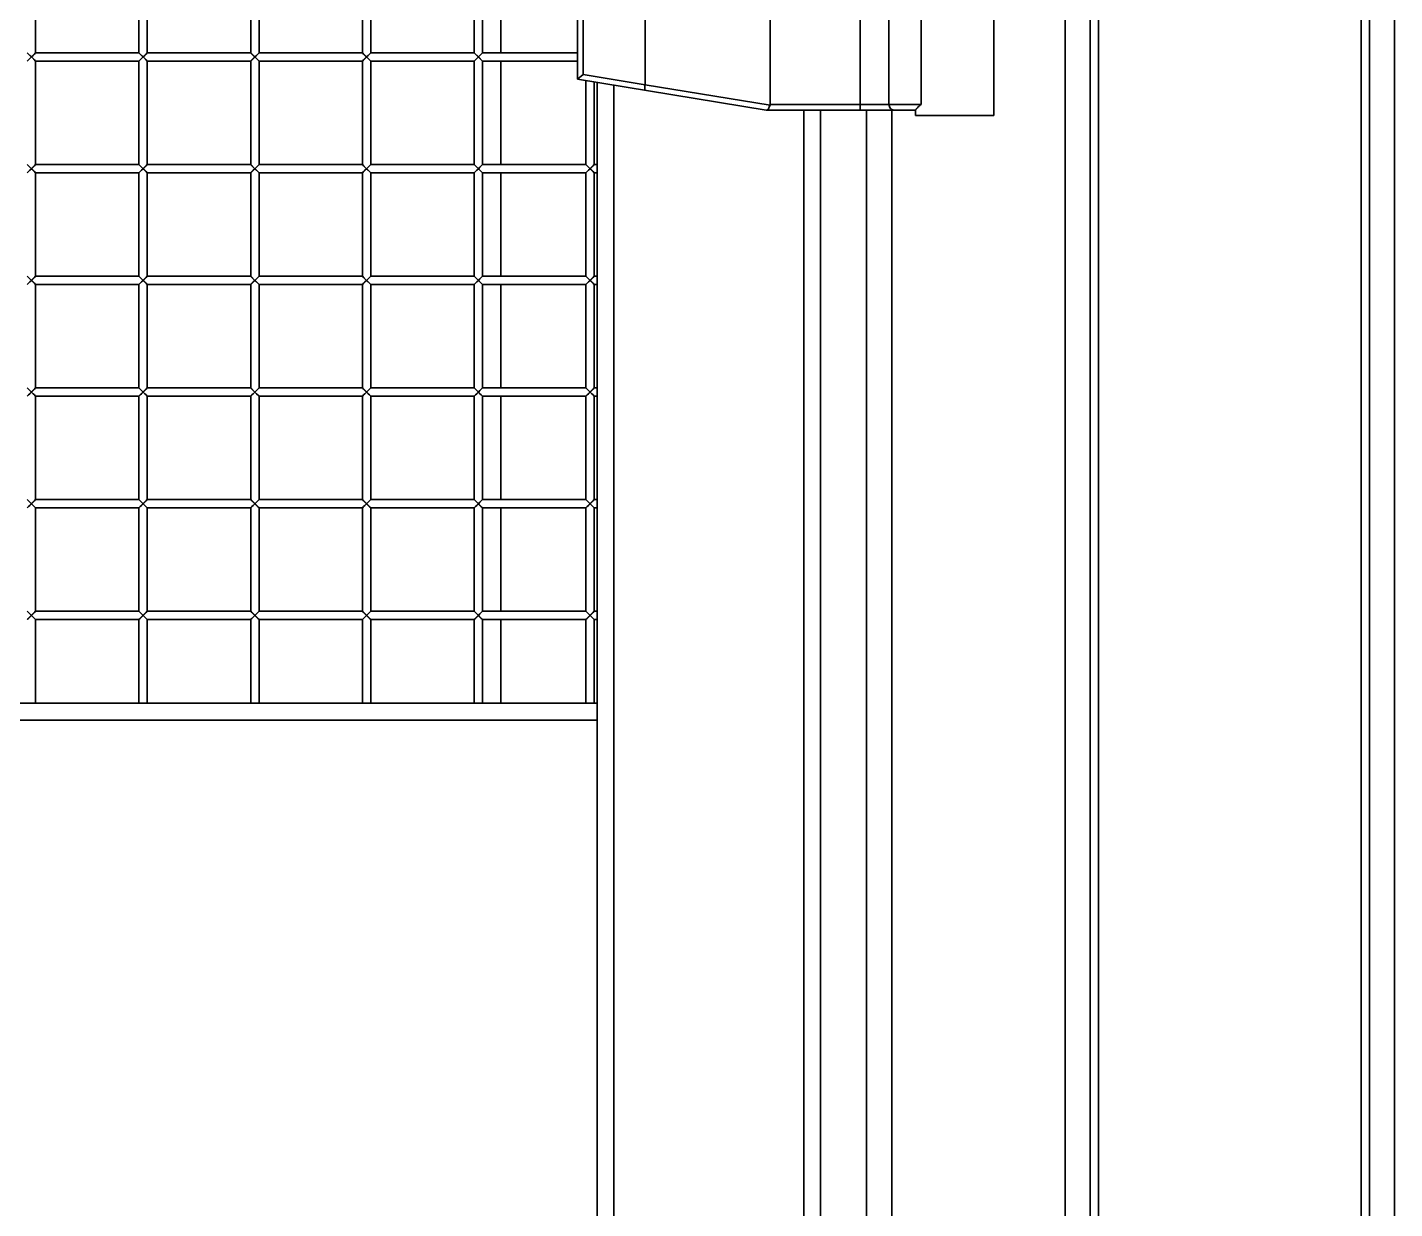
# Model space of a CAD drawing. Header units: millimetres. Extents: x 32496 to 166256, y 3504 to 23939.
# Drawn here: x 46234.2 to 46723.6, y 12056.1 to 12479.2 of the extents above; entities that cross this region are included whole.
import ezdxf

# ---------------------------------------------------------------- set-up
doc = ezdxf.new("R2010")
doc.units = ezdxf.units.MM
doc.layers.get('0').update_dxf_attribs({"lineweight": 35})

msp = doc.modelspace()

# ---------------------------------------------------------------- linework, layer by layer
at = {"linetype": 'Continuous'}
for p, q in [((46605.64, 10877.575), (46605.64, 13396.575)), ((46614.64, 13396.575), (46614.64, 10877.575)), ((46617.64, 13396.575), (46617.64, 10877.575)), ((46711.64, 13396.575), (46711.64, 10877.575)), ((46714.64, 13396.575), (46714.64, 10877.575)), ((46723.64, 13396.575), (46723.64, 10877.575)), ((46580.14, 12447.575), (46580.14, 12526.575)), ((46500.14, 12522.575), (46500.14, 12451.575)), ((46532.316, 12524.575), (46532.316, 12449.575)), ((46542.629, 12451.575), (46542.629, 12522.575)), ((46554.108, 12522.575), (46554.108, 12451.575)), ((46455.34, 12515.493), (46455.34, 12458.658)), ((46431.14, 12513.575), (46431.14, 12460.575)), ((46433.14, 12462.276), (46433.14, 12511.875)), ((46237.14, 12507.075), (46237.14, 12470.075)), ((46274.14, 12507.075), (46274.14, 12470.075)), ((46277.14, 12507.075), (46277.14, 12470.075)), ((46314.14, 12507.075), (46314.14, 12470.075)), ((46317.14, 12507.075), (46317.14, 12470.075)), ((46354.14, 12507.075), (46354.14, 12470.075)), ((46357.14, 12507.075), (46357.14, 12470.075)), ((46394.14, 12507.075), (46394.14, 12470.075)), ((46397.14, 12507.075), (46397.14, 12470.075)), ((46403.64, 12470.075), (46403.64, 12507.075)), ((46234.14, 12467.075), (46237.14, 12470.075)), ((46234.14, 12470.075), (46235.64, 12468.575)), ((46237.14, 12467.075), (46235.64, 12468.575)), ((46237.14, 12470.075), (46274.14, 12470.075)), ((46237.14, 12467.075), (46237.14, 12430.075)), ((46237.14, 12467.075), (46274.14, 12467.075)), ((46274.14, 12467.075), (46277.14, 12470.075)), ((46274.14, 12470.075), (46275.64, 12468.575)), ((46274.14, 12467.075), (46274.14, 12430.075)), ((46277.14, 12467.075), (46275.64, 12468.575)), ((46277.14, 12470.075), (46314.14, 12470.075)), ((46277.14, 12467.075), (46277.14, 12430.075)), ((46277.14, 12467.075), (46314.14, 12467.075)), ((46314.14, 12467.075), (46317.14, 12470.075)), ((46314.14, 12470.075), (46315.64, 12468.575)), ((46314.14, 12467.075), (46314.14, 12430.075)), ((46317.14, 12467.075), (46315.64, 12468.575)), ((46317.14, 12470.075), (46354.14, 12470.075)), ((46317.14, 12467.075), (46317.14, 12430.075)), ((46317.14, 12467.075), (46354.14, 12467.075)), ((46354.14, 12467.075), (46357.14, 12470.075)), ((46354.14, 12470.075), (46355.64, 12468.575)), ((46354.14, 12467.075), (46354.14, 12430.075)), ((46357.14, 12467.075), (46355.64, 12468.575)), ((46357.14, 12470.075), (46394.14, 12470.075)), ((46357.14, 12467.075), (46357.14, 12430.075)), ((46357.14, 12467.075), (46394.14, 12467.075)), ((46394.14, 12467.075), (46397.14, 12470.075)), ((46394.14, 12470.075), (46395.64, 12468.575)), ((46394.14, 12467.075), (46394.14, 12430.075)), ((46397.14, 12467.075), (46395.64, 12468.575)), ((46397.14, 12470.075), (46431.14, 12470.075)), ((46397.14, 12467.075), (46397.14, 12430.075)), ((46397.14, 12467.075), (46431.14, 12467.075)), ((46403.64, 12430.075), (46403.64, 12467.075)), ((46431.14, 12460.575), (46433.14, 12462.276)), ((46433.14, 12462.276), (46455.34, 12458.658)), ((46431.14, 12460.575), (46498.64, 12449.575)), ((46434.14, 12460.087), (46434.14, 12430.075)), ((46437.14, 12459.598), (46437.14, 12430.075)), ((46438.14, 12459.435), (46438.14, 12237.075)), ((46444.14, 11815.694), (46444.14, 12458.457)), ((46455.334, 12458.581), (46500.058, 12451.293)), ((46554.108, 12451.575), (46500.14, 12451.575)), ((46498.64, 12449.575), (46552.14, 12449.575)), ((46512.14, 12449.575), (46512.14, 11824.575)), ((46518.14, 11824.575), (46518.14, 12449.575)), ((46534.64, 11824.575), (46534.64, 12449.575)), ((46543.64, 11824.575), (46543.64, 12449.575)), ((46552.14, 12449.576), (46552.14, 12447.575)), ((46580.14, 12447.575), (46552.14, 12447.575)), ((46234.14, 12427.075), (46237.14, 12430.075)), ((46234.14, 12430.075), (46235.64, 12428.575)), ((46237.14, 12427.075), (46235.64, 12428.575)), ((46237.14, 12430.075), (46274.14, 12430.075)), ((46237.14, 12427.075), (46237.14, 12390.075)), ((46237.14, 12427.075), (46274.14, 12427.075)), ((46274.14, 12427.075), (46277.14, 12430.075)), ((46274.14, 12430.075), (46275.64, 12428.575)), ((46274.14, 12427.075), (46274.14, 12390.075)), ((46277.14, 12427.075), (46275.64, 12428.575)), ((46277.14, 12430.075), (46314.14, 12430.075)), ((46277.14, 12427.075), (46277.14, 12390.075)), ((46277.14, 12427.075), (46314.14, 12427.075)), ((46314.14, 12427.075), (46317.14, 12430.075)), ((46314.14, 12430.075), (46315.64, 12428.575)), ((46314.14, 12427.075), (46314.14, 12390.075)), ((46317.14, 12427.075), (46315.64, 12428.575)), ((46317.14, 12430.075), (46354.14, 12430.075)), ((46317.14, 12427.075), (46317.14, 12390.075)), ((46317.14, 12427.075), (46354.14, 12427.075)), ((46354.14, 12427.075), (46357.14, 12430.075)), ((46354.14, 12430.075), (46355.64, 12428.575)), ((46354.14, 12427.075), (46354.14, 12390.075)), ((46357.14, 12427.075), (46355.64, 12428.575)), ((46357.14, 12430.075), (46394.14, 12430.075)), ((46357.14, 12427.075), (46357.14, 12390.075)), ((46357.14, 12427.075), (46394.14, 12427.075)), ((46394.14, 12427.075), (46397.14, 12430.075)), ((46394.14, 12430.075), (46395.64, 12428.575)), ((46394.14, 12427.075), (46394.14, 12390.075)), ((46397.14, 12427.075), (46395.64, 12428.575)), ((46397.024, 12427.192), (46396.229, 12427.986)), ((46397.14, 12430.075), (46434.14, 12430.075)), ((46397.14, 12427.075), (46397.14, 12390.075)), ((46397.14, 12427.075), (46434.14, 12427.075)), ((46403.64, 12390.075), (46403.64, 12427.075)), ((46434.14, 12427.075), (46437.14, 12430.075)), ((46434.14, 12430.075), (46437.14, 12427.075)), ((46434.14, 12427.075), (46434.14, 12390.075)), ((46437.14, 12430.075), (46438.14, 12430.075)), ((46437.14, 12427.075), (46437.14, 12390.075)), ((46437.14, 12427.075), (46438.14, 12427.075)), ((46234.14, 12387.075), (46237.14, 12390.075)), ((46234.14, 12390.075), (46235.64, 12388.575)), ((46237.14, 12387.075), (46235.64, 12388.575)), ((46237.14, 12390.075), (46274.14, 12390.075)), ((46274.14, 12387.075), (46277.14, 12390.075)), ((46274.14, 12390.075), (46275.64, 12388.575)), ((46277.14, 12387.075), (46275.64, 12388.575)), ((46277.14, 12390.075), (46314.14, 12390.075)), ((46314.14, 12387.075), (46317.14, 12390.075)), ((46314.14, 12390.075), (46315.64, 12388.575)), ((46317.14, 12387.075), (46315.64, 12388.575)), ((46317.14, 12390.075), (46354.14, 12390.075)), ((46354.14, 12387.075), (46357.14, 12390.075)), ((46354.14, 12390.075), (46355.64, 12388.575)), ((46357.14, 12387.075), (46355.64, 12388.575)), ((46357.024, 12387.192), (46356.229, 12387.986)), ((46357.14, 12390.075), (46394.14, 12390.075)), ((46394.14, 12387.075), (46397.14, 12390.075)), ((46394.14, 12390.075), (46397.14, 12387.075)), ((46397.14, 12390.075), (46434.14, 12390.075)), ((46434.14, 12387.075), (46437.14, 12390.075)), ((46434.14, 12390.075), (46437.14, 12387.075)), ((46437.14, 12390.075), (46438.14, 12390.075)), ((46237.14, 12387.075), (46237.14, 12350.075)), ((46237.14, 12387.075), (46274.14, 12387.075)), ((46274.14, 12387.075), (46274.14, 12350.075)), ((46277.14, 12387.075), (46277.14, 12350.075)), ((46277.14, 12387.075), (46314.14, 12387.075)), ((46314.14, 12387.075), (46314.14, 12350.075)), ((46317.14, 12387.075), (46317.14, 12350.075)), ((46317.14, 12387.075), (46354.14, 12387.075)), ((46354.14, 12387.075), (46354.14, 12350.075)), ((46357.14, 12387.075), (46357.14, 12350.075)), ((46357.14, 12387.075), (46394.14, 12387.075)), ((46394.14, 12387.075), (46394.14, 12350.075)), ((46397.14, 12387.075), (46397.14, 12350.075)), ((46397.14, 12387.075), (46434.14, 12387.075)), ((46403.64, 12350.075), (46403.64, 12387.075)), ((46434.14, 12387.075), (46434.14, 12350.075)), ((46437.14, 12387.075), (46437.14, 12350.075)), ((46437.14, 12387.075), (46438.14, 12387.075)), ((46234.14, 12347.075), (46237.14, 12350.075)), ((46234.14, 12350.075), (46235.64, 12348.575)), ((46237.14, 12350.075), (46274.14, 12350.075)), ((46274.14, 12347.075), (46277.14, 12350.075)), ((46274.14, 12350.075), (46275.64, 12348.575)), ((46277.14, 12350.075), (46314.14, 12350.075)), ((46314.14, 12347.075), (46317.14, 12350.075)), ((46314.14, 12350.075), (46315.64, 12348.575)), ((46317.14, 12350.075), (46354.14, 12350.075)), ((46354.14, 12347.075), (46357.14, 12350.075)), ((46354.14, 12350.075), (46357.14, 12347.075)), ((46357.14, 12350.075), (46394.14, 12350.075)), ((46394.14, 12347.075), (46397.14, 12350.075)), ((46394.14, 12350.075), (46397.14, 12347.075)), ((46397.14, 12350.075), (46434.14, 12350.075)), ((46434.14, 12347.075), (46437.14, 12350.075)), ((46434.14, 12350.075), (46437.14, 12347.075)), ((46437.14, 12350.075), (46438.14, 12350.075)), ((46237.14, 12347.075), (46235.64, 12348.575)), ((46237.14, 12347.075), (46237.14, 12310.075)), ((46237.14, 12347.075), (46274.14, 12347.075)), ((46274.14, 12347.075), (46274.14, 12310.075)), ((46277.14, 12347.075), (46275.64, 12348.575)), ((46277.14, 12347.075), (46277.14, 12310.075)), ((46277.14, 12347.075), (46314.14, 12347.075)), ((46314.14, 12347.075), (46314.14, 12310.075)), ((46317.14, 12347.075), (46315.64, 12348.575)), ((46317.024, 12347.192), (46316.229, 12347.986)), ((46317.14, 12347.075), (46317.14, 12310.075)), ((46317.14, 12347.075), (46354.14, 12347.075)), ((46354.14, 12347.075), (46354.14, 12310.075)), ((46357.14, 12347.075), (46357.14, 12310.075)), ((46357.14, 12347.075), (46394.14, 12347.075)), ((46394.14, 12347.075), (46394.14, 12310.075)), ((46397.14, 12347.075), (46397.14, 12310.075)), ((46397.14, 12347.075), (46434.14, 12347.075)), ((46403.64, 12310.075), (46403.64, 12347.075)), ((46434.14, 12347.075), (46434.14, 12310.075)), ((46437.14, 12347.075), (46437.14, 12310.075)), ((46437.14, 12347.075), (46438.14, 12347.075)), ((46234.14, 12307.075), (46237.14, 12310.075)), ((46234.14, 12310.075), (46235.64, 12308.575)), ((46237.14, 12310.075), (46274.14, 12310.075)), ((46274.14, 12307.075), (46277.14, 12310.075)), ((46274.14, 12310.075), (46275.64, 12308.575)), ((46277.14, 12310.075), (46314.14, 12310.075)), ((46314.14, 12307.075), (46317.14, 12310.075)), ((46314.14, 12310.075), (46317.14, 12307.075)), ((46317.14, 12310.075), (46354.14, 12310.075)), ((46354.14, 12307.075), (46357.14, 12310.075)), ((46354.14, 12310.075), (46357.14, 12307.075)), ((46357.14, 12310.075), (46394.14, 12310.075)), ((46394.14, 12307.075), (46397.14, 12310.075)), ((46394.14, 12310.075), (46397.14, 12307.075)), ((46397.14, 12310.075), (46434.14, 12310.075)), ((46434.14, 12307.075), (46437.14, 12310.075)), ((46434.14, 12310.075), (46437.14, 12307.075)), ((46437.14, 12310.075), (46438.14, 12310.075)), ((46237.14, 12307.075), (46235.64, 12308.575)), ((46237.14, 12307.075), (46237.14, 12270.075)), ((46237.14, 12307.075), (46274.14, 12307.075)), ((46274.14, 12307.075), (46274.14, 12270.075)), ((46277.14, 12307.075), (46275.64, 12308.575)), ((46277.024, 12307.192), (46276.229, 12307.986)), ((46277.14, 12307.075), (46277.14, 12270.075)), ((46277.14, 12307.075), (46314.14, 12307.075)), ((46314.14, 12307.075), (46314.14, 12270.075)), ((46317.14, 12307.075), (46317.14, 12270.075)), ((46317.14, 12307.075), (46354.14, 12307.075)), ((46354.14, 12307.075), (46354.14, 12270.075)), ((46357.14, 12307.075), (46357.14, 12270.075)), ((46357.14, 12307.075), (46394.14, 12307.075)), ((46394.14, 12307.075), (46394.14, 12270.075)), ((46397.14, 12307.075), (46397.14, 12270.075)), ((46397.14, 12307.075), (46434.14, 12307.075)), ((46403.64, 12270.075), (46403.64, 12307.075)), ((46434.14, 12307.075), (46434.14, 12270.075)), ((46437.14, 12307.075), (46437.14, 12270.075)), ((46437.14, 12307.075), (46438.14, 12307.075)), ((46234.14, 12267.075), (46237.14, 12270.075)), ((46234.14, 12270.075), (46235.64, 12268.575)), ((46237.14, 12267.075), (46235.64, 12268.575)), ((46237.024, 12267.192), (46236.229, 12267.986)), ((46237.14, 12270.075), (46274.14, 12270.075)), ((46237.14, 12267.075), (46237.14, 12237.075)), ((46237.14, 12267.075), (46274.14, 12267.075)), ((46274.14, 12267.075), (46277.14, 12270.075)), ((46274.14, 12270.075), (46277.14, 12267.075)), ((46274.14, 12267.075), (46274.14, 12237.075)), ((46277.14, 12270.075), (46314.14, 12270.075)), ((46277.14, 12267.075), (46277.14, 12237.075)), ((46277.14, 12267.075), (46314.14, 12267.075)), ((46314.14, 12267.075), (46317.14, 12270.075)), ((46314.14, 12270.075), (46317.14, 12267.075)), ((46314.14, 12267.075), (46314.14, 12237.075)), ((46317.14, 12270.075), (46354.14, 12270.075)), ((46317.14, 12267.075), (46317.14, 12237.075)), ((46317.14, 12267.075), (46354.14, 12267.075)), ((46354.14, 12267.075), (46357.14, 12270.075)), ((46354.14, 12270.075), (46357.14, 12267.075)), ((46354.14, 12267.075), (46354.14, 12237.075)), ((46357.14, 12270.075), (46394.14, 12270.075)), ((46357.14, 12267.075), (46357.14, 12237.075)), ((46357.14, 12267.075), (46394.14, 12267.075)), ((46394.14, 12267.075), (46397.14, 12270.075)), ((46394.14, 12270.075), (46397.14, 12267.075)), ((46394.14, 12267.075), (46394.14, 12237.075)), ((46397.14, 12270.075), (46434.14, 12270.075)), ((46397.14, 12267.075), (46397.14, 12237.075)), ((46397.14, 12267.075), (46434.14, 12267.075)), ((46403.64, 12237.075), (46403.64, 12267.075)), ((46434.14, 12267.075), (46437.14, 12270.075)), ((46434.14, 12270.075), (46437.14, 12267.075)), ((46434.14, 12267.075), (46434.14, 12237.075)), ((46437.14, 12270.075), (46438.14, 12270.075)), ((46437.14, 12267.075), (46437.14, 12237.075)), ((46437.14, 12267.075), (46438.14, 12267.075)), ((46438.14, 12237.075), (45812.14, 12237.075)), ((46438.14, 12037.075), (46438.14, 12237.075)), ((45812.14, 12231.075), (46438.14, 12231.075))]:
    msp.add_line(p, q, dxfattribs=at)
for points in [[(46235.64, 12468.575), (46235.049, 12467.985), (46234.579, 12467.515), (46234.254, 12467.19)], [(46234.255, 12469.96), (46234.57, 12469.645), (46235.06, 12469.155), (46236.229, 12467.986)], [(46235.64, 12468.575), (46236.227, 12469.162), (46236.702, 12469.638), (46237.025, 12469.961)], [(46237.024, 12467.192), (46236.701, 12467.514), (46236.229, 12467.986)], [(46275.64, 12468.575), (46275.049, 12467.985), (46274.579, 12467.515), (46274.254, 12467.19)], [(46274.255, 12469.96), (46274.57, 12469.645), (46275.06, 12469.155), (46276.229, 12467.986)], [(46275.64, 12468.575), (46276.227, 12469.162), (46276.702, 12469.638), (46277.025, 12469.961)], [(46277.024, 12467.192), (46276.701, 12467.514), (46276.229, 12467.986)], [(46315.64, 12468.575), (46315.049, 12467.985), (46314.579, 12467.515), (46314.254, 12467.19)], [(46314.255, 12469.96), (46314.57, 12469.645), (46315.06, 12469.155), (46316.229, 12467.986)], [(46315.64, 12468.575), (46316.227, 12469.162), (46316.702, 12469.638), (46317.025, 12469.961)], [(46317.024, 12467.192), (46316.701, 12467.514), (46316.229, 12467.986)], [(46355.64, 12468.575), (46355.049, 12467.985), (46354.579, 12467.515), (46354.254, 12467.19)], [(46354.255, 12469.96), (46354.57, 12469.645), (46355.06, 12469.155), (46356.229, 12467.986)], [(46355.64, 12468.575), (46356.227, 12469.162), (46356.702, 12469.638), (46357.025, 12469.961)], [(46357.024, 12467.192), (46356.701, 12467.514), (46356.229, 12467.986)], [(46395.64, 12468.575), (46395.049, 12467.985), (46394.579, 12467.515), (46394.254, 12467.19)], [(46394.255, 12469.96), (46394.57, 12469.645), (46395.06, 12469.155), (46396.229, 12467.986)], [(46395.64, 12468.575), (46396.227, 12469.162), (46396.702, 12469.638), (46397.025, 12469.961)], [(46397.024, 12467.192), (46396.701, 12467.514), (46396.229, 12467.986)], [(46235.64, 12428.575), (46235.049, 12427.985), (46234.579, 12427.515), (46234.254, 12427.19)], [(46234.255, 12429.96), (46234.57, 12429.645), (46235.06, 12429.155), (46236.229, 12427.986)], [(46235.64, 12428.575), (46236.227, 12429.162), (46236.702, 12429.638), (46237.025, 12429.961)], [(46237.024, 12427.192), (46236.701, 12427.514), (46236.229, 12427.986)], [(46275.64, 12428.575), (46275.049, 12427.985), (46274.579, 12427.515), (46274.254, 12427.19)], [(46274.255, 12429.96), (46274.57, 12429.645), (46275.06, 12429.155), (46276.229, 12427.986)], [(46275.64, 12428.575), (46276.227, 12429.162), (46276.702, 12429.638), (46277.025, 12429.961)], [(46277.024, 12427.192), (46276.701, 12427.514), (46276.229, 12427.986)], [(46315.64, 12428.575), (46315.049, 12427.985), (46314.579, 12427.515), (46314.254, 12427.19)], [(46314.255, 12429.96), (46314.57, 12429.645), (46315.06, 12429.155), (46316.229, 12427.986)], [(46315.64, 12428.575), (46316.227, 12429.162), (46316.702, 12429.638), (46317.025, 12429.961)], [(46317.024, 12427.192), (46316.701, 12427.514), (46316.229, 12427.986)], [(46355.64, 12428.575), (46355.049, 12427.985), (46354.579, 12427.515), (46354.254, 12427.19)], [(46354.255, 12429.96), (46354.57, 12429.645), (46355.06, 12429.155), (46356.229, 12427.986)], [(46355.64, 12428.575), (46356.227, 12429.162), (46356.702, 12429.638), (46357.025, 12429.961)], [(46357.024, 12427.192), (46356.701, 12427.514), (46356.229, 12427.986)], [(46395.64, 12428.575), (46395.049, 12427.985), (46394.579, 12427.515), (46394.254, 12427.19)], [(46394.255, 12429.96), (46394.57, 12429.645), (46395.06, 12429.155), (46396.229, 12427.986)], [(46395.64, 12428.575), (46396.227, 12429.162), (46396.702, 12429.638), (46397.025, 12429.961)], [(46434.14, 12430.075), (46434.57, 12429.645), (46435.06, 12429.155), (46436.229, 12427.986)], [(46435.64, 12428.575), (46435.049, 12427.985), (46434.579, 12427.515), (46434.254, 12427.19)], [(46435.64, 12428.575), (46436.227, 12429.162), (46436.702, 12429.638), (46437.025, 12429.961)], [(46437.024, 12427.192), (46436.701, 12427.514), (46436.229, 12427.986)], [(46235.64, 12388.575), (46235.049, 12387.985), (46234.579, 12387.515), (46234.254, 12387.19)], [(46234.255, 12389.96), (46234.57, 12389.645), (46235.06, 12389.155), (46236.229, 12387.986)], [(46235.64, 12388.575), (46236.227, 12389.162), (46236.702, 12389.638), (46237.025, 12389.961)], [(46237.024, 12387.192), (46236.701, 12387.514), (46236.229, 12387.986)], [(46275.64, 12388.575), (46275.049, 12387.985), (46274.579, 12387.515), (46274.254, 12387.19)], [(46274.255, 12389.96), (46274.57, 12389.645), (46275.06, 12389.155), (46276.229, 12387.986)], [(46275.64, 12388.575), (46276.227, 12389.162), (46276.702, 12389.638), (46277.025, 12389.961)], [(46277.024, 12387.192), (46276.701, 12387.514), (46276.229, 12387.986)], [(46315.64, 12388.575), (46315.049, 12387.985), (46314.579, 12387.515), (46314.254, 12387.19)], [(46314.255, 12389.96), (46314.57, 12389.645), (46315.06, 12389.155), (46316.229, 12387.986)], [(46315.64, 12388.575), (46316.227, 12389.162), (46316.702, 12389.638), (46317.025, 12389.961)], [(46317.024, 12387.192), (46316.701, 12387.514), (46316.229, 12387.986)], [(46355.64, 12388.575), (46355.049, 12387.985), (46354.579, 12387.515), (46354.254, 12387.19)], [(46354.255, 12389.96), (46354.57, 12389.645), (46355.06, 12389.155), (46356.229, 12387.986)], [(46355.64, 12388.575), (46356.227, 12389.162), (46356.702, 12389.638), (46357.025, 12389.961)], [(46394.14, 12390.075), (46394.57, 12389.645), (46395.06, 12389.155), (46396.229, 12387.986)], [(46395.64, 12388.575), (46395.049, 12387.985), (46394.579, 12387.515), (46394.254, 12387.19)], [(46395.64, 12388.575), (46396.227, 12389.162), (46396.702, 12389.638), (46397.025, 12389.961)], [(46397.024, 12387.192), (46396.701, 12387.514), (46396.229, 12387.986)], [(46434.14, 12390.075), (46434.57, 12389.645), (46435.06, 12389.155), (46436.229, 12387.986)], [(46435.64, 12388.575), (46435.049, 12387.985), (46434.579, 12387.515), (46434.254, 12387.19)], [(46435.64, 12388.575), (46436.227, 12389.162), (46436.702, 12389.638), (46437.025, 12389.961)], [(46437.024, 12387.192), (46436.701, 12387.514), (46436.229, 12387.986)], [(46234.255, 12349.96), (46234.57, 12349.645), (46235.06, 12349.155), (46236.229, 12347.986)], [(46235.64, 12348.575), (46236.227, 12349.162), (46236.702, 12349.638), (46237.025, 12349.961)], [(46274.255, 12349.96), (46274.57, 12349.645), (46275.06, 12349.155), (46276.229, 12347.986)], [(46275.64, 12348.575), (46276.227, 12349.162), (46276.702, 12349.638), (46277.025, 12349.961)], [(46314.255, 12349.96), (46314.57, 12349.645), (46315.06, 12349.155), (46316.229, 12347.986)], [(46315.64, 12348.575), (46316.227, 12349.162), (46316.702, 12349.638), (46317.025, 12349.961)], [(46354.14, 12350.075), (46354.57, 12349.645), (46355.06, 12349.155), (46356.229, 12347.986)], [(46355.64, 12348.575), (46356.227, 12349.162), (46356.702, 12349.638), (46357.025, 12349.961)], [(46394.14, 12350.075), (46394.57, 12349.645), (46395.06, 12349.155), (46396.229, 12347.986)], [(46395.64, 12348.575), (46396.227, 12349.162), (46396.702, 12349.638), (46397.025, 12349.961)], [(46434.14, 12350.075), (46434.57, 12349.645), (46435.06, 12349.155), (46436.229, 12347.986)], [(46435.64, 12348.575), (46436.227, 12349.162), (46436.702, 12349.638), (46437.025, 12349.961)], [(46235.64, 12348.575), (46235.049, 12347.985), (46234.579, 12347.515), (46234.254, 12347.19)], [(46237.024, 12347.192), (46236.701, 12347.514), (46236.229, 12347.986)], [(46275.64, 12348.575), (46275.049, 12347.985), (46274.579, 12347.515), (46274.254, 12347.19)], [(46277.024, 12347.192), (46276.701, 12347.514), (46276.229, 12347.986)], [(46315.64, 12348.575), (46315.049, 12347.985), (46314.579, 12347.515), (46314.254, 12347.19)], [(46355.64, 12348.575), (46355.049, 12347.985), (46354.579, 12347.515), (46354.254, 12347.19)], [(46357.024, 12347.192), (46356.701, 12347.514), (46356.229, 12347.986)], [(46395.64, 12348.575), (46395.049, 12347.985), (46394.579, 12347.515), (46394.254, 12347.19)], [(46397.024, 12347.192), (46396.701, 12347.514), (46396.229, 12347.986)], [(46435.64, 12348.575), (46435.049, 12347.985), (46434.579, 12347.515), (46434.254, 12347.19)], [(46437.024, 12347.192), (46436.701, 12347.514), (46436.229, 12347.986)], [(46234.255, 12309.96), (46234.57, 12309.645), (46235.06, 12309.155), (46236.229, 12307.986)], [(46235.64, 12308.575), (46236.227, 12309.162), (46236.702, 12309.638), (46237.025, 12309.961)], [(46274.255, 12309.96), (46274.57, 12309.645), (46275.06, 12309.155), (46276.229, 12307.986)], [(46275.64, 12308.575), (46276.227, 12309.162), (46276.702, 12309.638), (46277.025, 12309.961)], [(46314.14, 12310.075), (46314.57, 12309.645), (46315.06, 12309.155), (46316.229, 12307.986)], [(46315.64, 12308.575), (46316.227, 12309.162), (46316.702, 12309.638), (46317.025, 12309.961)], [(46354.14, 12310.075), (46354.57, 12309.645), (46355.06, 12309.155), (46356.229, 12307.986)], [(46355.64, 12308.575), (46356.227, 12309.162), (46356.702, 12309.638), (46357.025, 12309.961)], [(46394.14, 12310.075), (46394.57, 12309.645), (46395.06, 12309.155), (46396.229, 12307.986)], [(46395.64, 12308.575), (46396.227, 12309.162), (46396.702, 12309.638), (46397.025, 12309.961)], [(46434.14, 12310.075), (46434.57, 12309.645), (46435.06, 12309.155), (46436.229, 12307.986)], [(46435.64, 12308.575), (46436.227, 12309.162), (46436.702, 12309.638), (46437.025, 12309.961)], [(46235.64, 12308.575), (46235.049, 12307.985), (46234.579, 12307.515), (46234.254, 12307.19)], [(46237.024, 12307.192), (46236.701, 12307.514), (46236.229, 12307.986)], [(46275.64, 12308.575), (46275.049, 12307.985), (46274.579, 12307.515), (46274.254, 12307.19)], [(46315.64, 12308.575), (46315.049, 12307.985), (46314.579, 12307.515), (46314.254, 12307.19)], [(46317.024, 12307.192), (46316.701, 12307.514), (46316.229, 12307.986)], [(46355.64, 12308.575), (46355.049, 12307.985), (46354.579, 12307.515), (46354.254, 12307.19)], [(46357.024, 12307.192), (46356.701, 12307.514), (46356.229, 12307.986)], [(46395.64, 12308.575), (46395.049, 12307.985), (46394.579, 12307.515), (46394.254, 12307.19)], [(46397.024, 12307.192), (46396.701, 12307.514), (46396.229, 12307.986)], [(46435.64, 12308.575), (46435.049, 12307.985), (46434.579, 12307.515), (46434.254, 12307.19)], [(46437.024, 12307.192), (46436.701, 12307.514), (46436.229, 12307.986)], [(46235.64, 12268.575), (46235.049, 12267.985), (46234.579, 12267.515), (46234.254, 12267.19)], [(46234.255, 12269.96), (46234.57, 12269.645), (46235.06, 12269.155), (46236.229, 12267.986)], [(46235.64, 12268.575), (46236.227, 12269.162), (46236.702, 12269.638), (46237.025, 12269.961)], [(46274.14, 12270.075), (46274.57, 12269.645), (46275.06, 12269.155), (46276.229, 12267.986)], [(46275.64, 12268.575), (46275.049, 12267.985), (46274.579, 12267.515), (46274.254, 12267.19)], [(46275.64, 12268.575), (46276.227, 12269.162), (46276.702, 12269.638), (46277.025, 12269.961)], [(46277.024, 12267.192), (46276.701, 12267.514), (46276.229, 12267.986)], [(46314.14, 12270.075), (46314.57, 12269.645), (46315.06, 12269.155), (46316.229, 12267.986)], [(46315.64, 12268.575), (46315.049, 12267.985), (46314.579, 12267.515), (46314.254, 12267.19)], [(46315.64, 12268.575), (46316.227, 12269.162), (46316.702, 12269.638), (46317.025, 12269.961)], [(46317.024, 12267.192), (46316.701, 12267.514), (46316.229, 12267.986)], [(46354.14, 12270.075), (46354.57, 12269.645), (46355.06, 12269.155), (46356.229, 12267.986)], [(46355.64, 12268.575), (46355.049, 12267.985), (46354.579, 12267.515), (46354.254, 12267.19)], [(46355.64, 12268.575), (46356.227, 12269.162), (46356.702, 12269.638), (46357.025, 12269.961)], [(46357.024, 12267.192), (46356.701, 12267.514), (46356.229, 12267.986)], [(46394.14, 12270.075), (46394.57, 12269.645), (46395.06, 12269.155), (46396.229, 12267.986)], [(46395.64, 12268.575), (46395.049, 12267.985), (46394.579, 12267.515), (46394.254, 12267.19)], [(46395.64, 12268.575), (46396.227, 12269.162), (46396.702, 12269.638), (46397.025, 12269.961)], [(46397.024, 12267.192), (46396.701, 12267.514), (46396.229, 12267.986)], [(46434.14, 12270.075), (46434.57, 12269.645), (46435.06, 12269.155), (46436.229, 12267.986)], [(46435.64, 12268.575), (46435.049, 12267.985), (46434.579, 12267.515), (46434.254, 12267.19)], [(46435.64, 12268.575), (46436.227, 12269.162), (46436.702, 12269.638), (46437.025, 12269.961)], [(46437.024, 12267.192), (46436.701, 12267.514), (46436.229, 12267.986)]]:
    msp.add_lwpolyline(points, dxfattribs=at)
for centre, major_axis, ratio, start_param, end_param in [((46447.194, 12459.986), (8.138, -1.411), 0.2419381, 0.0035649, 0.0419274), ((46491.994, 12451.575), (8.145, 0), 0.2455357, -0.1417105, 0)]:
    msp.add_ellipse(centre, major_axis=major_axis, ratio=ratio, start_param=start_param, end_param=end_param, dxfattribs=at)
for points, knots in [([(46455.26, 12456.645), (46455.241, 12456.648), (46455.219, 12456.687), (46455.205, 12456.74), (46455.188, 12456.839), (46455.181, 12457.001), (46455.187, 12457.349), (46455.234, 12457.884), (46455.295, 12458.336), (46455.334, 12458.581)], [0, 0, 0, 0, 0.0295836, 0.0551744, 0.0889133, 0.1806036, 0.3027047, 0.6210402, 1, 1, 1, 1]), ([(46544.348, 12449.575), (46544.123, 12449.575), (46543.656, 12449.686), (46543.087, 12450.142), (46542.714, 12450.804), (46542.629, 12451.317), (46542.629, 12451.575)], [0, 0, 0, 0, 0.2323435, 0.4753642, 0.7327853, 1, 1, 1, 1]), ([(46552.14, 12449.576), (46552.14, 12449.578), (46552.143, 12449.584), (46552.149, 12449.597), (46552.16, 12449.616), (46552.182, 12449.653), (46552.22, 12449.713), (46552.278, 12449.798), (46552.351, 12449.899), (46552.478, 12450.062), (46552.672, 12450.292), (46552.952, 12450.588), (46553.287, 12450.909), (46553.675, 12451.244), (46553.958, 12451.465), (46554.108, 12451.575)], [0, 0, 0, 0, 0.0021613, 0.0072383, 0.015063, 0.0254647, 0.0534449, 0.0901586, 0.1347562, 0.1865211, 0.3092242, 0.4544347, 0.6193062, 0.8017246, 1, 1, 1, 1]), ([(46500.058, 12451.293), (46499.933, 12451.077), (46499.734, 12450.662), (46499.517, 12450.163), (46499.33, 12449.85), (46499.183, 12449.684), (46498.995, 12449.588), (46498.857, 12449.575), (46498.785, 12449.575)], [0, 0, 0, 0, 0.3329422, 0.6133216, 0.7248572, 0.8184096, 0.904497, 1, 1, 1, 1])]:
    msp.add_open_spline(points, degree=3, knots=knots, dxfattribs=at)

doc.saveas('drawing.dxf')
